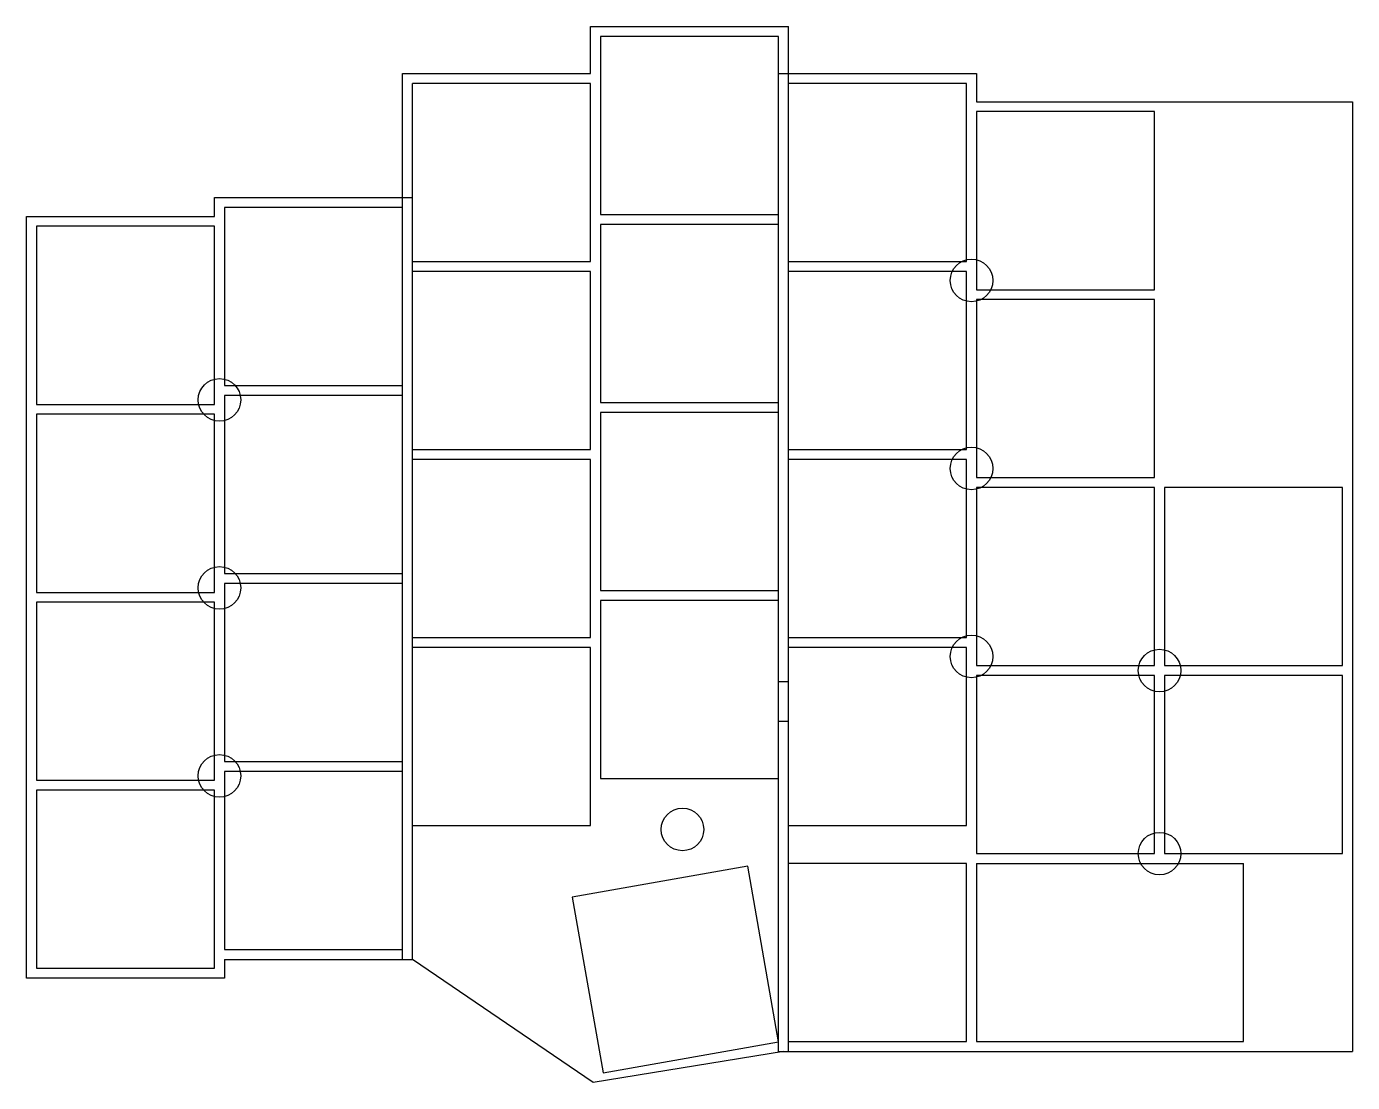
# Model space of a CAD drawing. Header units: millimetres. Extents: x 90 to 224, y -171 to -64.
import ezdxf

# ---------------------------------------------------------------- set-up
doc = ezdxf.new("R2010")
doc.units = ezdxf.units.MM

msp = doc.modelspace()

# ---------------------------------------------------------------- linework, layer by layer
for p, q in [((147, -68.56), (147, -63.81)), ((147, -63.81), (167, -63.81)), ((167, -167.41), (167, -63.81)), ((166, -64.81), (148, -64.81)), ((148, -64.81), (148, -82.81)), ((166, -167.41), (166, -64.81)), ((128, -158.1), (128, -68.56)), ((128, -68.56), (147, -68.56)), ((129, -158.1), (129, -69.56)), ((147, -69.56), (129, -69.56)), ((147, -87.56), (147, -69.56)), ((166, -68.56), (186, -68.56)), ((185, -69.56), (167, -69.56)), ((185, -87.56), (185, -69.56)), ((186, -68.56), (186, -71.41)), ((186, -71.41), (224, -71.41)), ((224, -71.41), (224, -167.41)), ((204, -72.41), (186, -72.41)), ((186, -72.41), (186, -90.41)), ((204, -90.41), (204, -72.41)), ((109, -83), (109, -81.1)), ((109, -81.1), (129, -81.1)), ((90, -160), (90, -83)), ((90, -83), (109, -83)), ((128, -82.1), (110, -82.1)), ((110, -82.1), (110, -100.1)), ((148, -82.81), (166, -82.81)), ((109, -84), (91, -84)), ((91, -84), (91, -102)), ((109, -102), (109, -84)), ((166, -83.81), (148, -83.81)), ((148, -83.81), (148, -101.81)), ((129, -87.56), (147, -87.56)), ((167, -87.56), (185, -87.56)), ((147, -88.56), (129, -88.56)), ((147, -106.56), (147, -88.56)), ((185, -88.56), (167, -88.56)), ((185, -106.56), (185, -88.56)), ((186, -90.41), (204, -90.41)), ((204, -91.41), (186, -91.41)), ((186, -91.41), (186, -109.41)), ((204, -109.41), (204, -91.41)), ((110, -100.1), (128, -100.1)), ((128, -101.1), (110, -101.1)), ((110, -101.1), (110, -119.1)), ((148, -101.81), (166, -101.81)), ((91, -102), (109, -102)), ((109, -103), (91, -103)), ((91, -103), (91, -121)), ((109, -121), (109, -103)), ((166, -102.81), (148, -102.81)), ((148, -102.81), (148, -120.81)), ((129, -106.56), (147, -106.56)), ((167, -106.56), (185, -106.56)), ((147, -107.56), (129, -107.56)), ((147, -125.56), (147, -107.56)), ((185, -107.56), (167, -107.56)), ((185, -125.56), (185, -107.56)), ((186, -109.41), (204, -109.41)), ((204, -110.41), (186, -110.41)), ((186, -110.41), (186, -128.41)), ((204, -128.41), (204, -110.41)), ((223, -110.41), (205, -110.41)), ((205, -110.41), (205, -128.41)), ((223, -128.41), (223, -110.41)), ((110, -119.1), (128, -119.1)), ((128, -120.1), (110, -120.1)), ((110, -120.1), (110, -138.1)), ((91, -121), (109, -121)), ((148, -120.81), (166, -120.81)), ((166, -121.81), (148, -121.81)), ((148, -121.81), (148, -139.81)), ((109, -122), (91, -122)), ((91, -122), (91, -140)), ((109, -140), (109, -122)), ((129, -125.56), (147, -125.56)), ((167, -125.56), (185, -125.56)), ((147, -126.56), (129, -126.56)), ((147, -144.56), (147, -126.56)), ((185, -126.56), (167, -126.56)), ((185, -144.56), (185, -126.56)), ((186, -128.41), (204, -128.41)), ((205, -128.41), (223, -128.41)), ((204, -129.41), (186, -129.41)), ((186, -129.41), (186, -147.41)), ((204, -147.41), (204, -129.41)), ((223, -129.41), (205, -129.41)), ((205, -129.41), (205, -147.41)), ((223, -147.41), (223, -129.41)), ((167, -130.06), (166, -130.06)), ((167, -134.06), (166, -134.06)), ((110, -138.1), (128, -138.1)), ((128, -139.1), (110, -139.1)), ((110, -139.1), (110, -157.1)), ((91, -140), (109, -140)), ((148, -139.81), (166, -139.81)), ((109, -141), (91, -141)), ((91, -141), (91, -159)), ((109, -159), (109, -141)), ((129, -144.56), (147, -144.56)), ((167, -144.56), (185, -144.56)), ((162.88, -148.69), (145.15, -151.82)), ((166, -166.42), (162.88, -148.69)), ((185, -148.41), (167, -148.41)), ((185, -166.41), (185, -148.41)), ((186, -147.41), (204, -147.41)), ((186, -148.41), (213, -148.41)), ((186, -148.41), (186, -166.41)), ((205, -147.41), (223, -147.41)), ((213, -166.41), (213, -148.41)), ((145.15, -151.82), (148.27, -169.55)), ((110, -157.1), (128, -157.1)), ((110, -158.1), (129, -158.1)), ((110, -158.1), (110, -160)), ((147.27, -170.54), (129, -158.1)), ((91, -159), (109, -159)), ((110, -160), (90, -160)), ((166.5, -167.41), (147.27, -170.54)), ((148.27, -169.55), (166, -166.42)), ((166, -167.41), (224, -167.41)), ((167, -166.41), (185, -166.41)), ((186, -166.41), (213, -166.41))]:
    msp.add_line(p, q)
for centre in [(185.5, -89.48), (109.5, -101.55), (185.5, -108.48), (109.5, -120.55), (185.5, -127.48), (204.5, -128.91), (109.5, -139.55), (156.29, -144.97), (204.5, -147.41)]:
    msp.add_circle(centre, 2.15)

doc.saveas('drawing.dxf')
